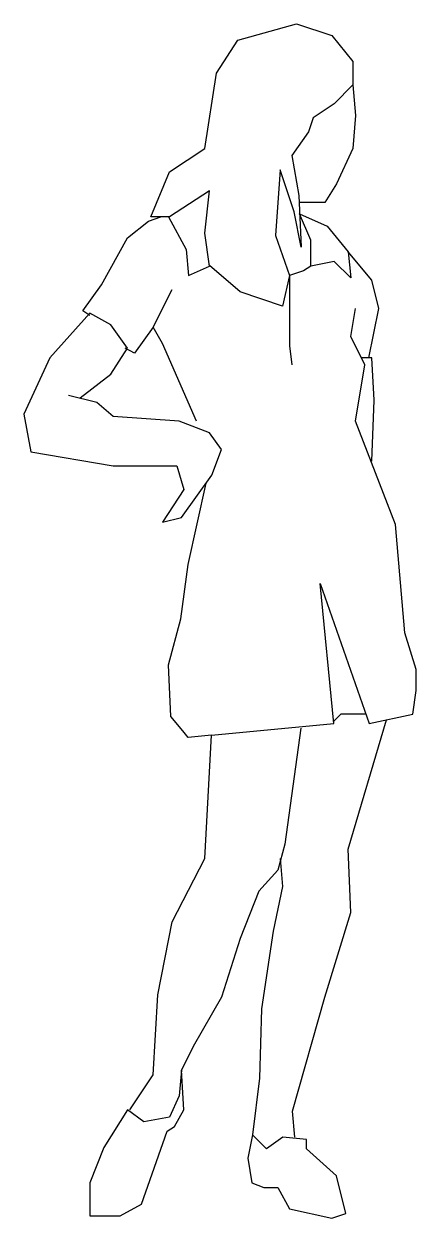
# Model space of a CAD drawing. Header units: millimetres. Extents: x 37 to 11188, y 2113 to 8073.
# Drawn here: x 2147 to 2651, y 2124 to 3661 of the extents above; entities that cross this region are included whole.
import ezdxf

# ---------------------------------------------------------------- set-up
doc = ezdxf.new("R2010")
doc.units = ezdxf.units.MM

msp = doc.modelspace()

# ---------------------------------------------------------------- linework, layer by layer
at = {"linetype": 'Continuous'}
for p, q in [((2422, 3639.8), (2497.6, 3661)), ((2497.6, 3661), (2543, 3645.8)), ((2543, 3645.8), (2570.2, 3612.5)), ((2394.7, 3597.4), (2422, 3639.8)), ((2570.2, 3612.5), (2570.2, 3582.3)), ((2379.6, 3500.6), (2394.7, 3597.4)), ((2570.2, 3582.3), (2546, 3558.1)), ((2570.2, 3582.3), (2573.3, 3542.9)), ((2546, 3558.1), (2518.8, 3539.9)), ((2518.8, 3539.9), (2512.8, 3521.8)), ((2573.3, 3542.9), (2570.2, 3500.6)), ((2512.8, 3521.8), (2491.6, 3491.5)), ((2334.2, 3470.3), (2379.6, 3500.6)), ((2491.6, 3491.5), (2500.7, 3440.1)), ((2570.2, 3500.6), (2549.1, 3455.2)), ((2310, 3412.8), (2334.2, 3470.3)), ((2476.5, 3473.3), (2470.4, 3388.6)), ((2494.6, 3418.9), (2476.5, 3473.3)), ((2385.7, 3446.1), (2334.2, 3412.8)), ((2379.6, 3391.6), (2385.7, 3446.1)), ((2549.1, 3455.2), (2533.9, 3431)), ((2500.7, 3440.1), (2503.7, 3373.5)), ((2533.9, 3431), (2500.7, 3431)), ((2307, 3406.8), (2323.1, 3412.8)), ((2334.2, 3412.8), (2310, 3412.8)), ((2332.8, 3412.8), (2355.4, 3370.5)), ((2503.7, 3373.5), (2494.6, 3418.9)), ((2501.3, 3416.6), (2537, 3400.7)), ((2515.8, 3382.6), (2501.3, 3416.6)), ((2279.8, 3385.6), (2307, 3406.8)), ((2537, 3400.7), (2564.2, 3367.4)), ((2246.5, 3325.1), (2279.8, 3385.6)), ((2385.7, 3349.3), (2379.6, 3391.6)), ((2470.4, 3388.6), (2488.6, 3337.2)), ((2515.8, 3349.3), (2515.8, 3382.6)), ((2355.4, 3370.5), (2358.4, 3337.2)), ((2564.2, 3367.4), (2567.3, 3334.1)), ((2594.5, 3331.1), (2564.2, 3367.4)), ((2546, 3355.3), (2515.8, 3349.3)), ((2567.3, 3334.1), (2546, 3355.3)), ((2358.4, 3337.2), (2385.7, 3349.3)), ((2425, 3316), (2385.6, 3349.8)), ((2488.6, 3337.2), (2479.5, 3297.8)), ((2506.7, 3343.2), (2488.6, 3337.2)), ((2488.6, 3337.2), (2488.6, 3294.8)), ((2515.8, 3349.3), (2506.7, 3343.2)), ((2222.3, 3291.8), (2246.5, 3325.1)), ((2603.6, 3294.8), (2594.5, 3331.1)), ((2313.1, 3270.6), (2337.3, 3319)), ((2479.5, 3297.8), (2425, 3316)), ((2231.3, 3285.7), (2222.3, 3291.8)), ((2488.6, 3294.8), (2488.6, 3246.4)), ((2567.3, 3258.5), (2573.3, 3294.8)), ((2590.8, 3231.3), (2603.6, 3294.8)), ((2231.3, 3288.8), (2179.9, 3231.3)), ((2258.6, 3273.6), (2231.3, 3288.8)), ((2279.8, 3243.4), (2258.6, 3273.6)), ((2313.1, 3270.6), (2288.9, 3237.3)), ((2325.2, 3249.4), (2313.1, 3270.6)), ((2368.6, 3149.6), (2325.2, 3249.4)), ((2488.6, 3246.4), (2491.6, 3222.2)), ((2585.4, 3222.2), (2567.3, 3258.5)), ((2179.9, 3231.3), (2146.6, 3158.6)), ((2258.6, 3210.1), (2279.8, 3243.4)), ((2288.9, 3237.3), (2276.8, 3243.4)), ((2594.5, 3231.3), (2580.8, 3231.3)), ((2597.5, 3176.8), (2594.5, 3231.3)), ((2573.3, 3149.6), (2585.4, 3222.2)), ((2219.2, 3179.8), (2258.6, 3210.1)), ((2240.4, 3173.8), (2204.1, 3182.8)), ((2261.6, 3155.6), (2240.4, 3173.8)), ((2594.5, 3098.1), (2597.5, 3176.8)), ((2146.6, 3158.6), (2155.7, 3110.2)), ((2346.3, 3149.6), (2261.6, 3155.6)), ((2385.7, 3134.4), (2346.3, 3149.6)), ((2624.7, 3016.4), (2573.3, 3149.6)), ((2400.8, 3113.3), (2385.7, 3134.4)), ((2155.7, 3110.2), (2261.6, 3092.1)), ((2388.7, 3080), (2400.8, 3113.3)), ((2261.6, 3092.1), (2343.3, 3092.1)), ((2343.3, 3092.1), (2352.4, 3061.8)), ((2349.4, 3025.5), (2388.7, 3080)), ((2352.4, 3061.8), (2325.2, 3019.4)), ((2358.2, 2965), (2381.4, 3069.9)), ((2325.2, 3019.4), (2349.4, 3025.5)), ((2636.8, 2877.2), (2624.7, 3016.4)), ((2348.6, 2895.2), (2358.2, 2965)), ((2527.9, 2940.8), (2590.9, 2760.4)), ((2545.5, 2760.4), (2527.9, 2940.8)), ((2332.9, 2835.9), (2348.6, 2895.2)), ((2651.4, 2830), (2636.8, 2877.2)), ((2335.9, 2769.3), (2332.9, 2835.9)), ((2651.4, 2802.8), (2651.4, 2830)), ((2647.2, 2772.5), (2651.4, 2802.8)), ((2351.1, 2751.1), (2335.9, 2769.3)), ((2554.6, 2772.5), (2545.2, 2763.2)), ((2586.7, 2772.5), (2554.6, 2772.5)), ((2590.9, 2760.4), (2647.2, 2772.5)), ((2388.1, 2745.3), (2545.5, 2760.4)), ((2503.1, 2754.4), (2482.5, 2604.9)), ((2564.2, 2598.8), (2613.5, 2765.3)), ((2357.9, 2742.3), (2351.1, 2751.1)), ((2388.1, 2745.3), (2357.9, 2742.3)), ((2379.6, 2586.7), (2388.1, 2745.3)), ((2482.5, 2604.9), (2473.4, 2571.6)), ((2567.3, 2517.1), (2564.2, 2598.8)), ((2337.3, 2505), (2379.6, 2586.7)), ((2476.5, 2586.7), (2479.5, 2550.4)), ((2473.4, 2571.6), (2449.2, 2544.4)), ((2449.2, 2544.4), (2425, 2483.8)), ((2479.5, 2550.4), (2467.4, 2492.9)), ((2533.9, 2408.2), (2567.3, 2517.1)), ((2319.1, 2411.2), (2337.3, 2505)), ((2467.4, 2492.9), (2452.3, 2393.1)), ((2425, 2483.8), (2400.8, 2408.2)), ((2313.1, 2308.3), (2319.1, 2411.2)), ((2400.8, 2408.2), (2364.5, 2344.7)), ((2492.2, 2261.3), (2533.9, 2408.2)), ((2452.3, 2393.1), (2449.9, 2303.7)), ((2364.5, 2344.7), (2349.4, 2314.4)), ((2282.8, 2263), (2313.1, 2308.3)), ((2349.4, 2314.4), (2346.3, 2281.1)), ((2352.4, 2263), (2349.4, 2314.4)), ((2449.9, 2303.7), (2440.8, 2231.1)), ((2346.3, 2281.1), (2334.2, 2253.9)), ((2279.8, 2263), (2249.5, 2214.5)), ((2301, 2247.8), (2279.8, 2263)), ((2340.3, 2241.8), (2352.4, 2263)), ((2495.2, 2228), (2492.2, 2261.3)), ((2334.2, 2253.9), (2301, 2247.8)), ((2297.9, 2141.9), (2331.2, 2235.7)), ((2331.2, 2235.7), (2340.3, 2241.8)), ((2440.8, 2231.1), (2434.7, 2200.8)), ((2458.9, 2212.9), (2440.8, 2231.1)), ((2249.5, 2214.5), (2231.3, 2169.1)), ((2480.1, 2228), (2458.9, 2212.9)), ((2510.4, 2225), (2480.1, 2228)), ((2510.4, 2212.9), (2510.4, 2225)), ((2434.7, 2200.8), (2440.2, 2169.1)), ((2549.1, 2178.2), (2510.4, 2212.9)), ((2231.3, 2169.1), (2231.3, 2126.8)), ((2440.2, 2169.1), (2455.3, 2163.1)), ((2561.2, 2129.8), (2549.1, 2178.2)), ((2455.3, 2163.1), (2473.4, 2163.1)), ((2473.4, 2163.1), (2488.6, 2135.9)), ((2270.7, 2126.8), (2297.9, 2141.9)), ((2231.3, 2126.8), (2270.7, 2126.8)), ((2488.6, 2135.9), (2543, 2123.8)), ((2543, 2123.8), (2561.2, 2129.8))]:
    msp.add_line(p, q, dxfattribs=at)

doc.saveas('drawing.dxf')
